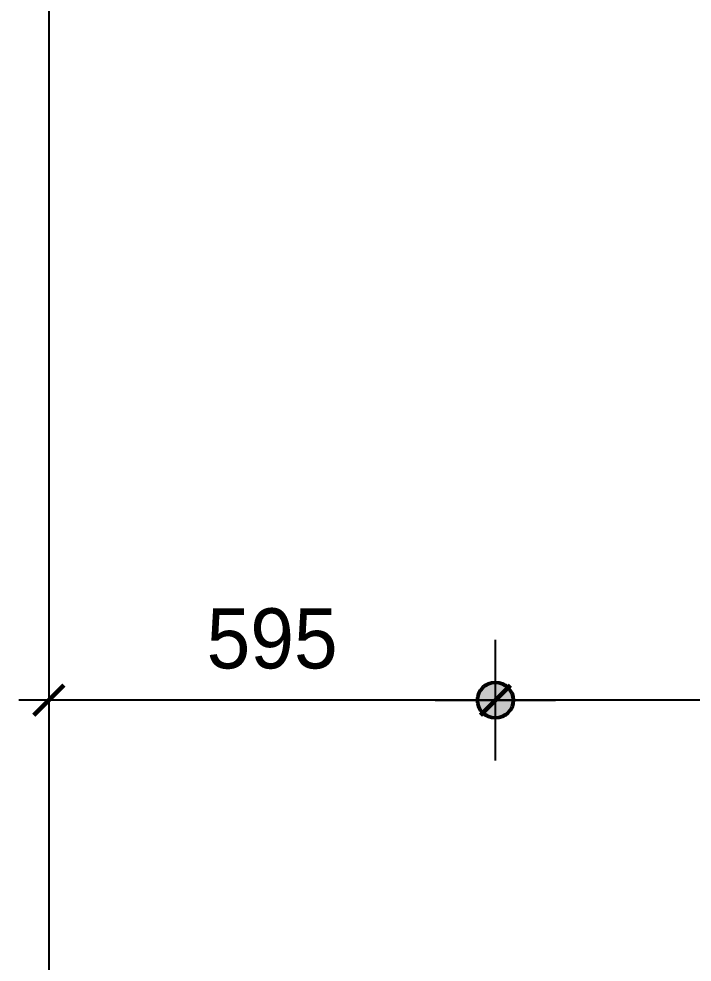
# Model space of a CAD drawing. Header units: inches. Extents: x 3778 to 56227, y -16914 to 35091.
# Drawn here: x 36958 to 37855, y 8731 to 9987 of the extents above; entities that cross this region are included whole.
import ezdxf

# ---------------------------------------------------------------- set-up
doc = ezdxf.new("R2010")
doc.units = ezdxf.units.IN
doc.header["$LTSCALE"] = 100
doc.header["$MEASUREMENT"] = 0
doc.header["$PDSIZE"] = 700.071425
for name, color, linetype in [('07-DIM WAL', 5, 'Continuous'), ('7', 7, 'Continuous'), ('RC-LIGHT', 7, 'Continuous'), ('도면층2', 2, 'Continuous')]:
    doc.layers.add(name, color=color, linetype=linetype)
doc.styles.add('HY 울릉도 L', font='')
doc.styles.get('HY 울릉도 L').set_extended_font_data('HY울릉도L')
doc.dimstyles.new('40', dxfattribs={"dimscale": 40, "dimtxt": 2, "dimasz": 1, "dimexe": 1, "dimexo": 1, "dimgap": 1, "dimtad": 1, "dimdec": 0, "dimrnd": 0.05, "dimdsep": 46, "dimlunit": 6, "dimtxsty": 'HY 울릉도 L', "dimblk": 'ARCHTICK', "dimcen": 2.5, "dimdle": 1, "dimclrd": 133, "dimclre": 133, "dimclrt": 30, "dimadec": 0, "dimazin": 0, "dimtfac": 1, "dimtdec": 0, "dimtix": 1, "dimtmove": 2, "dimatfit": 3, "dimldrblk": 'ARCHTICK', "dimfxl": 0, "dimlwd": -1, "dimlwe": -1, "dimarcsym": 0})

# ---------------------------------------------------------------- blocks, each defined once
blk = doc.blocks.new('FSFF')
at = {"layer": '도면층2'}
blk.add_line((43075.9, 1812.4), (43075.9, -2297.6), dxfattribs=at)
blk = doc.blocks.new('CJWSWJDEH')
at = {"layer": '07-DIM WAL'}
blk.add_blockref('FSFF', (-6077.6, 9972), dxfattribs=at)
blk = doc.blocks.new('1')
at = {"linetype": 'Continuous'}
h = blk.add_hatch(color=4, dxfattribs=at)
h.dxf.hatch_style = 1
edge = h.paths.add_edge_path()
edge.add_arc((11539653.5, -14273503.8), 37.5, 0, 360)
at = {"color": 1, "linetype": 'Continuous'}
for p, q in [((11539653.5, -14273637.1), (11539653.5, -14273370.5)), ((11539520.2, -14273503.8), (11539786.8, -14273503.8))]:
    blk.add_line(p, q, dxfattribs=at)
at = {"color": 4, "linetype": 'Continuous'}
for radius in [41.5, 37.5]:
    blk.add_circle((11539653.5, -14273503.8), radius, dxfattribs=at)
blk = doc.blocks.new('_ArchTick')
at = {"color": 0, "linetype": 'ByBlock', "const_width": 0.15}
blk.add_lwpolyline([(-0.5, -0.5), (0.5, 0.5)], dxfattribs=at)
blk = doc.blocks.new('*D458')
at = {"layer": '07-DIM WAL', "color": 133}
blk.add_line((39133.3, 9079.4), (37553.3, 9079.4), dxfattribs=at)
at = {"layer": 'Defpoints', "color": 0}
for p in [(37593.3, 9079.4), (37593.3, 9079.4), (39093.3, 9079.4)]:
    blk.add_point(p, dxfattribs=at)
at = {"layer": '07-DIM WAL', "color": 133, "xscale": 40, "yscale": 40, "zscale": 40, "rotation": 180}
blk.add_blockref('_ArchTick', (37593.3, 9079.4), dxfattribs=at)
at = {"layer": '07-DIM WAL', "color": 133, "xscale": 40, "yscale": 40, "zscale": 40}
blk.add_blockref('_ArchTick', (39093.3, 9079.4), dxfattribs=at)
at = {"layer": '07-DIM WAL', "color": 30, "insert": (38343.3, 9167.4), "char_height": 80, "attachment_point": 5, "style": 'HY 울릉도 L'}
blk.add_mtext('1,500', dxfattribs=at)
blk = doc.blocks.new('*D459')
at = {"layer": '07-DIM WAL', "color": 133}
blk.add_line((37633.3, 9079.4), (36958.3, 9079.4), dxfattribs=at)
at = {"layer": 'Defpoints', "color": 0}
for p in [(36998.3, 9079.4), (36998.3, 9079.4), (37593.3, 9079.4)]:
    blk.add_point(p, dxfattribs=at)
at = {"layer": '07-DIM WAL', "color": 133, "xscale": 40, "yscale": 40, "zscale": 40, "rotation": 180}
blk.add_blockref('_ArchTick', (36998.3, 9079.4), dxfattribs=at)
at = {"layer": '07-DIM WAL', "color": 133, "xscale": 40, "yscale": 40, "zscale": 40}
blk.add_blockref('_ArchTick', (37593.3, 9079.4), dxfattribs=at)
at = {"layer": '07-DIM WAL', "color": 30, "insert": (37295.8, 9161.2), "char_height": 80, "attachment_point": 5, "style": 'HY 울릉도 L'}
blk.add_mtext('595', dxfattribs=at)

msp = doc.modelspace()

# ---------------------------------------------------------------- block references
at = {"layer": '7'}
msp.add_blockref('CJWSWJDEH', (0, 0), dxfattribs=at)
at = {"layer": 'RC-LIGHT', "xscale": 0.6024096385271789, "yscale": 0.6024096385271789, "zscale": 0.6024096385271789}
msp.add_blockref('1', (-6914005.2, 8607575.7), dxfattribs=at)

# ---------------------------------------------------------------- dimensions: what is measured, and where the dimension line sits
at = {"layer": '07-DIM WAL'}
for base, p1, p2, picture, middle in [((36998.3, 9079.4), (37593.3, 9079.4), (36998.3, 9079.4), '*D459', (37295.8, 9161.2)), ((37593.3, 9079.4), (39093.3, 9079.4), (37593.3, 9079.4), '*D458', (38343.3, 9167.4))]:
    dim = msp.add_linear_dim(base=base, p1=p1, p2=p2, dimstyle='40', override={"dimfxl": 1.25}, dxfattribs=at)
    dim.commit()
    dim.dimension.update_dxf_attribs({"geometry": picture, "text_midpoint": middle})

doc.saveas('drawing.dxf')
